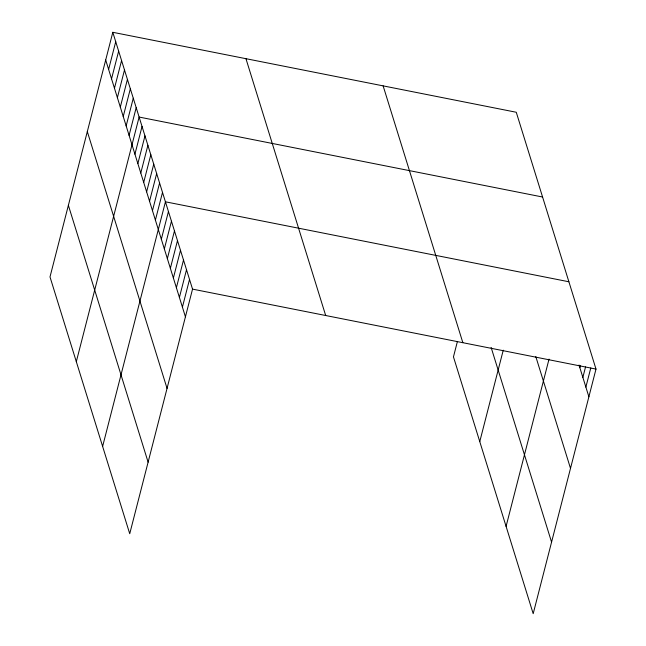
<?xml version="1.0" encoding="UTF-8"?>
<svg xmlns="http://www.w3.org/2000/svg" width="646" height="646" viewBox="0 0 646 646"><rect width="100%" height="100%" fill="white"/><g stroke="black" fill="none" stroke-linecap="round" stroke-linejoin="round"><path stroke-width="0.97" d="M112.808 32.3L50 276.916L129.733 533.741L192.54 289.125L112.808 32.3L516.267 112.259L596 369.084L533.192 613.7L453.46 356.875L457.376 341.605M108.617 69.421L115.731 41.715M111.54 78.836L118.654 51.131M114.463 88.252L121.577 60.554M117.386 97.667L124.5 69.97M120.309 107.083L127.424 79.385M123.233 116.506L130.347 88.801M126.156 125.922L133.27 98.216M129.087 135.337L136.193 107.64M76.317 361.663L139.116 117.055L542.575 197.014M134.933 154.168L142.039 126.471M137.856 163.591L144.97 135.886M140.78 173.007L147.894 145.302M143.703 182.422L150.817 154.725M146.626 191.838L153.74 164.141M149.549 201.253L156.663 173.556M152.472 210.677L159.586 182.971M155.395 220.092L162.509 192.387M102.625 446.418L165.433 201.802L568.892 281.769M161.33 239.206L168.445 211.508M164.342 248.912L171.456 221.215M167.354 258.618L174.468 230.913M170.366 268.316L177.48 240.619M173.378 278.022L180.492 250.317M176.39 287.72L183.504 260.023M179.402 297.426L186.516 269.721M182.414 307.125L189.528 279.427M479.768 441.622L503.25 350.189M506.084 526.377L549.035 359.095M579.85 367.679L580.342 365.773M582.862 377.385L585.559 366.88M585.874 387.083L590.783 367.986M192.54 289.125L596 369.084M579.026 365.038L588.886 396.789M535.8 356.568L570.507 468.366M491.13 347.443L551.571 542.123M383.126 85.87L462.859 342.703M245.948 58.689L325.681 315.514M105.694 59.997L185.426 316.831M87.315 131.582L167.048 388.407M68.379 205.331L148.112 462.156"/></g></svg>
